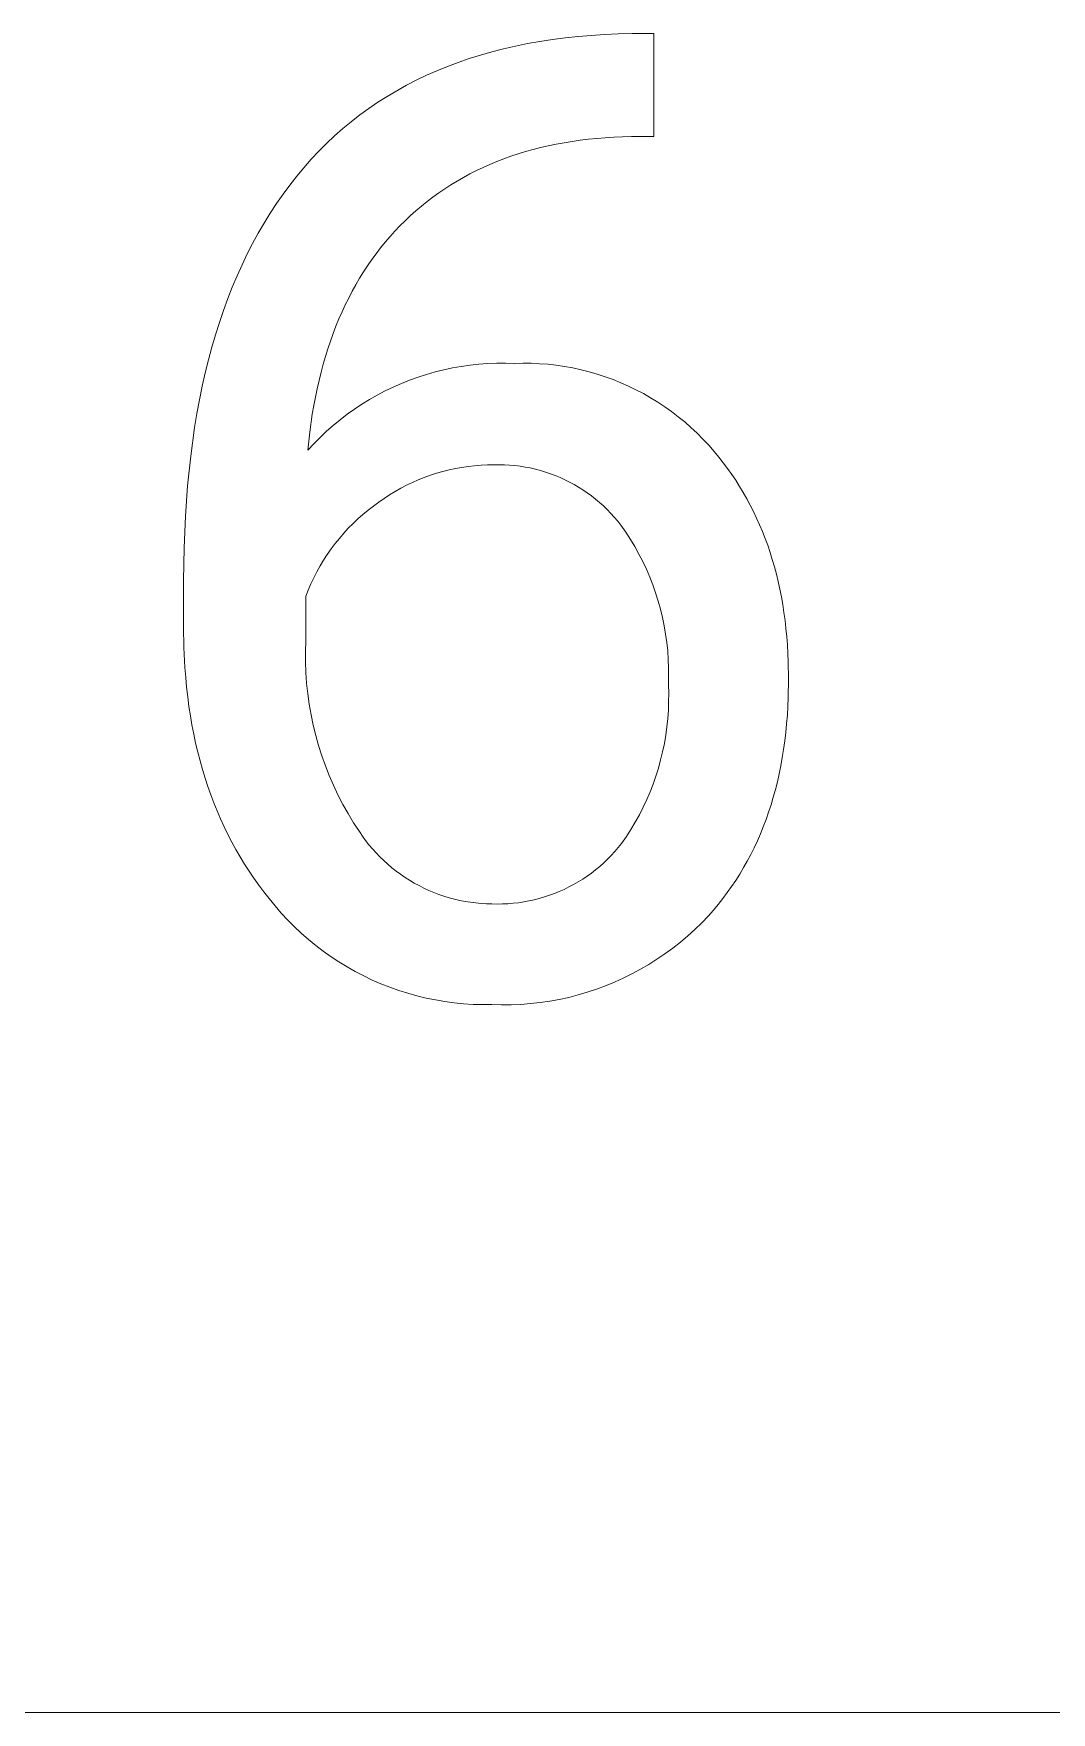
# Model space of a CAD drawing. Header units: millimetres. Extents: x -1519 to 3497, y -297 to 3208.
# Drawn here: x 2611.8 to 2662.3, y -16.4 to 67 of the extents above; entities that cross this region are included whole.
import ezdxf

# ---------------------------------------------------------------- set-up
doc = ezdxf.new("R2010")
doc.units = ezdxf.units.MM
doc.header["$MEASUREMENT"] = 0
doc.layers.add('Domyślny', color=7, linetype='Continuous', true_color=0x000000)

msp = doc.modelspace()

# ---------------------------------------------------------------- linework, layer by layer
at = {"layer": 'Domyślny', "color": 18, "lineweight": 15, "true_color": 0x000000}
for p, q in [((2636.881, 66.568), (2637.502, 66.664)), ((2637.502, 66.664), (2638.134, 66.746)), ((2638.134, 66.746), (2638.777, 66.815)), ((2638.777, 66.815), (2639.43, 66.87)), ((2639.43, 66.87), (2640.094, 66.913)), ((2640.094, 66.913), (2640.769, 66.942)), ((2640.769, 66.942), (2641.454, 66.958)), ((2641.454, 66.958), (2642.54, 66.958)), ((2642.54, 66.958), (2642.54, 61.847)), ((2633.378, 65.718), (2633.935, 65.893)), ((2633.935, 65.893), (2634.503, 66.055)), ((2634.503, 66.055), (2635.081, 66.203)), ((2635.081, 66.203), (2635.671, 66.338)), ((2635.671, 66.338), (2636.27, 66.46)), ((2636.27, 66.46), (2636.881, 66.568)), ((2631.255, 64.887), (2631.77, 65.114)), ((2631.77, 65.114), (2632.295, 65.329)), ((2632.295, 65.329), (2632.831, 65.53)), ((2632.831, 65.53), (2633.378, 65.718)), ((2629.776, 64.123), (2630.258, 64.391)), ((2630.258, 64.391), (2630.751, 64.645)), ((2630.751, 64.645), (2631.255, 64.887)), ((2628.392, 63.241), (2628.842, 63.548)), ((2628.842, 63.548), (2629.304, 63.843)), ((2629.304, 63.843), (2629.776, 64.123)), ((2627.104, 62.239), (2627.523, 62.586)), ((2627.523, 62.586), (2627.952, 62.92)), ((2627.952, 62.92), (2628.392, 63.241)), ((2626.299, 61.504), (2626.696, 61.878)), ((2626.696, 61.878), (2627.104, 62.239)), ((2638.881, 61.662), (2638.477, 61.605)), ((2639.29, 61.712), (2638.881, 61.662)), ((2639.705, 61.754), (2639.29, 61.712)), ((2640.125, 61.789), (2639.705, 61.754)), ((2640.552, 61.816), (2640.125, 61.789)), ((2640.983, 61.835), (2640.552, 61.816)), ((2641.42, 61.847), (2640.983, 61.835)), ((2642.54, 61.847), (2641.42, 61.847)), ((2625.537, 60.717), (2625.912, 61.117)), ((2625.912, 61.117), (2626.299, 61.504)), ((2635.447, 60.869), (2635.094, 60.742)), ((2635.807, 60.987), (2635.447, 60.869)), ((2636.171, 61.099), (2635.807, 60.987)), ((2636.542, 61.202), (2636.171, 61.099)), ((2636.918, 61.298), (2636.542, 61.202)), ((2637.299, 61.386), (2636.918, 61.298)), ((2637.686, 61.467), (2637.299, 61.386)), ((2638.079, 61.539), (2637.686, 61.467)), ((2638.477, 61.605), (2638.079, 61.539)), ((2624.817, 59.876), (2625.171, 60.303)), ((2625.171, 60.303), (2625.537, 60.717)), ((2633.41, 59.994), (2633.09, 59.821)), ((2633.735, 60.159), (2633.41, 59.994)), ((2634.067, 60.316), (2633.735, 60.159)), ((2634.403, 60.466), (2634.067, 60.316)), ((2634.746, 60.608), (2634.403, 60.466)), ((2635.094, 60.742), (2634.746, 60.608)), ((2624.137, 58.984), (2624.472, 59.436)), ((2624.472, 59.436), (2624.817, 59.876)), ((2632.163, 59.257), (2631.865, 59.054)), ((2632.466, 59.453), (2632.163, 59.257)), ((2632.775, 59.641), (2632.466, 59.453)), ((2633.09, 59.821), (2632.775, 59.641)), ((2623.501, 58.044), (2623.814, 58.52)), ((2623.814, 58.52), (2624.137, 58.984)), ((2631.005, 58.397), (2630.73, 58.163)), ((2631.286, 58.624), (2631.005, 58.397)), ((2631.573, 58.843), (2631.286, 58.624)), ((2631.865, 59.054), (2631.573, 58.843)), ((2622.909, 57.056), (2623.2, 57.556)), ((2623.2, 57.556), (2623.501, 58.044)), ((2630.195, 57.671), (2629.939, 57.414)), ((2630.46, 57.921), (2630.195, 57.671)), ((2630.73, 58.163), (2630.46, 57.921)), ((2622.63, 56.544), (2622.909, 57.056)), ((2629.446, 56.881), (2629.21, 56.605)), ((2629.689, 57.151), (2629.446, 56.881)), ((2629.939, 57.414), (2629.689, 57.151)), ((2622.104, 55.484), (2622.361, 56.02)), ((2622.361, 56.02), (2622.63, 56.544)), ((2628.759, 56.034), (2628.543, 55.739)), ((2628.981, 56.323), (2628.759, 56.034)), ((2629.21, 56.605), (2628.981, 56.323)), ((2621.857, 54.935), (2622.104, 55.484)), ((2628.133, 55.129), (2627.938, 54.815)), ((2628.335, 55.437), (2628.133, 55.129)), ((2628.543, 55.739), (2628.335, 55.437)), ((2621.397, 53.803), (2621.621, 54.375)), ((2621.621, 54.375), (2621.857, 54.935)), ((2627.568, 54.167), (2627.394, 53.834)), ((2627.75, 54.495), (2627.568, 54.167)), ((2627.938, 54.815), (2627.75, 54.495)), ((2621.183, 53.218), (2621.397, 53.803)), ((2627.226, 53.494), (2627.065, 53.148)), ((2627.394, 53.834), (2627.226, 53.494)), ((2620.788, 52.013), (2620.98, 52.622)), ((2620.98, 52.622), (2621.183, 53.218)), ((2626.911, 52.795), (2626.764, 52.436)), ((2627.065, 53.148), (2626.911, 52.795)), ((2620.607, 51.392), (2620.788, 52.013)), ((2626.489, 51.699), (2626.363, 51.32)), ((2626.623, 52.071), (2626.489, 51.699)), ((2626.764, 52.436), (2626.623, 52.071)), ((2620.438, 50.759), (2620.607, 51.392)), ((2626.242, 50.936), (2626.129, 50.545)), ((2626.363, 51.32), (2626.242, 50.936)), ((2620.131, 49.457), (2620.279, 50.114)), ((2620.279, 50.114), (2620.438, 50.759)), ((2626.022, 50.147), (2625.923, 49.743)), ((2626.129, 50.545), (2626.022, 50.147)), ((2630.836, 49.907), (2631.257, 50.043)), ((2631.257, 50.043), (2631.682, 50.164)), ((2631.682, 50.164), (2632.111, 50.271)), ((2632.111, 50.271), (2632.544, 50.363)), ((2632.544, 50.363), (2632.979, 50.44)), ((2632.979, 50.44), (2633.417, 50.503)), ((2633.417, 50.503), (2633.857, 50.55)), ((2633.857, 50.55), (2634.298, 50.582)), ((2634.298, 50.582), (2634.74, 50.599)), ((2634.74, 50.599), (2635.182, 50.601)), ((2635.182, 50.601), (2635.624, 50.588)), ((2635.624, 50.588), (2636.039, 50.598)), ((2636.039, 50.598), (2636.455, 50.593)), ((2636.455, 50.593), (2636.87, 50.575)), ((2636.87, 50.575), (2637.284, 50.543)), ((2637.284, 50.543), (2637.696, 50.496)), ((2637.696, 50.496), (2638.107, 50.436)), ((2638.107, 50.436), (2638.516, 50.362)), ((2638.516, 50.362), (2638.922, 50.274)), ((2638.922, 50.274), (2639.324, 50.172)), ((2639.324, 50.172), (2639.723, 50.057)), ((2639.723, 50.057), (2640.118, 49.928)), ((2619.994, 48.788), (2620.131, 49.457)), ((2625.83, 49.332), (2625.743, 48.915)), ((2625.923, 49.743), (2625.83, 49.332)), ((2628.814, 49.016), (2629.206, 49.222)), ((2629.206, 49.222), (2629.604, 49.414)), ((2629.604, 49.414), (2630.009, 49.592)), ((2630.009, 49.592), (2630.42, 49.757)), ((2630.42, 49.757), (2630.836, 49.907)), ((2640.118, 49.928), (2640.509, 49.787)), ((2640.509, 49.787), (2640.894, 49.632)), ((2640.894, 49.632), (2641.274, 49.464)), ((2641.274, 49.464), (2641.648, 49.283)), ((2641.648, 49.283), (2642.016, 49.09)), ((2619.868, 48.107), (2619.994, 48.788)), ((2625.664, 48.492), (2625.591, 48.062)), ((2625.743, 48.915), (2625.664, 48.492)), ((2627.685, 48.321), (2628.053, 48.566)), ((2628.053, 48.566), (2628.43, 48.798)), ((2628.43, 48.798), (2628.814, 49.016)), ((2642.016, 49.09), (2642.377, 48.885)), ((2642.377, 48.885), (2642.73, 48.667)), ((2642.73, 48.667), (2643.077, 48.438)), ((2643.077, 48.438), (2643.415, 48.197)), ((2619.752, 47.414), (2619.868, 48.107)), ((2625.591, 48.062), (2625.466, 47.183)), ((2626.301, 47.222), (2626.632, 47.514)), ((2626.632, 47.514), (2626.974, 47.795)), ((2626.974, 47.795), (2627.325, 48.064)), ((2627.325, 48.064), (2627.685, 48.321)), ((2643.415, 48.197), (2643.745, 47.945)), ((2643.745, 47.945), (2644.066, 47.682)), ((2644.066, 47.682), (2644.378, 47.408)), ((2619.555, 45.991), (2619.752, 47.414)), ((2625.466, 47.183), (2625.368, 46.279)), ((2625.668, 46.604), (2625.979, 46.918)), ((2625.979, 46.918), (2626.301, 47.222)), ((2644.378, 47.408), (2644.681, 47.124)), ((2644.681, 47.124), (2644.974, 46.829)), ((2644.974, 46.829), (2645.257, 46.525)), ((2619.402, 44.519), (2619.555, 45.991)), ((2625.368, 46.279), (2625.668, 46.604)), ((2645.257, 46.525), (2645.53, 46.212)), ((2645.53, 46.212), (2645.758, 45.937)), ((2645.758, 45.937), (2645.978, 45.657)), ((2631.45, 45.035), (2631.147, 44.926)), ((2631.755, 45.134), (2631.45, 45.035)), ((2632.064, 45.223), (2631.755, 45.134)), ((2632.376, 45.302), (2632.064, 45.223)), ((2632.69, 45.37), (2632.376, 45.302)), ((2633.006, 45.428), (2632.69, 45.37)), ((2633.323, 45.476), (2633.006, 45.428)), ((2633.643, 45.513), (2633.323, 45.476)), ((2633.963, 45.539), (2633.643, 45.513)), ((2634.284, 45.555), (2633.963, 45.539)), ((2634.605, 45.56), (2634.284, 45.555)), ((2634.864, 45.563), (2634.605, 45.56)), ((2635.123, 45.558), (2634.864, 45.563)), ((2635.381, 45.543), (2635.123, 45.558)), ((2635.639, 45.52), (2635.381, 45.543)), ((2635.896, 45.488), (2635.639, 45.52)), ((2636.151, 45.447), (2635.896, 45.488)), ((2636.405, 45.398), (2636.151, 45.447)), ((2636.658, 45.34), (2636.405, 45.398)), ((2636.908, 45.274), (2636.658, 45.34)), ((2637.156, 45.199), (2636.908, 45.274)), ((2637.401, 45.116), (2637.156, 45.199)), ((2637.643, 45.025), (2637.401, 45.116)), ((2637.882, 44.925), (2637.643, 45.025)), ((2645.978, 45.657), (2646.192, 45.372)), ((2646.192, 45.372), (2646.398, 45.082)), ((2646.398, 45.082), (2646.597, 44.787)), ((2619.292, 43), (2619.402, 44.519)), ((2629.699, 44.233), (2629.425, 44.066)), ((2629.98, 44.391), (2629.699, 44.233)), ((2630.265, 44.539), (2629.98, 44.391)), ((2630.555, 44.678), (2630.265, 44.539)), ((2630.849, 44.807), (2630.555, 44.678)), ((2631.147, 44.926), (2630.849, 44.807)), ((2638.117, 44.818), (2637.882, 44.925)), ((2638.349, 44.702), (2638.117, 44.818)), ((2638.576, 44.579), (2638.349, 44.702)), ((2638.8, 44.448), (2638.576, 44.579)), ((2639.018, 44.31), (2638.8, 44.448)), ((2639.232, 44.164), (2639.018, 44.31)), ((2639.441, 44.011), (2639.232, 44.164)), ((2646.597, 44.787), (2646.788, 44.487)), ((2646.788, 44.487), (2646.972, 44.182)), ((2646.972, 44.182), (2647.149, 43.872)), ((2628.622, 43.511), (2628.358, 43.307)), ((2628.893, 43.706), (2628.622, 43.511)), ((2629.156, 43.891), (2628.893, 43.706)), ((2629.425, 44.066), (2629.156, 43.891)), ((2639.645, 43.852), (2639.441, 44.011)), ((2639.843, 43.685), (2639.645, 43.852)), ((2640.035, 43.512), (2639.843, 43.685)), ((2640.221, 43.332), (2640.035, 43.512)), ((2640.401, 43.146), (2640.221, 43.332)), ((2647.149, 43.872), (2647.319, 43.557)), ((2647.319, 43.557), (2647.481, 43.237)), ((2619.226, 41.431), (2619.292, 43)), ((2627.609, 42.642), (2627.375, 42.404)), ((2627.851, 42.872), (2627.609, 42.642)), ((2628.101, 43.094), (2627.851, 42.872)), ((2628.358, 43.307), (2628.101, 43.094)), ((2640.575, 42.954), (2640.401, 43.146)), ((2640.742, 42.757), (2640.575, 42.954)), ((2640.903, 42.554), (2640.742, 42.757)), ((2641.143, 42.208), (2640.903, 42.554)), ((2647.481, 43.237), (2647.636, 42.912)), ((2647.636, 42.912), (2647.784, 42.582)), ((2647.784, 42.582), (2647.925, 42.247)), ((2626.931, 41.906), (2626.722, 41.645)), ((2627.149, 42.159), (2626.931, 41.906)), ((2627.375, 42.404), (2627.149, 42.159)), ((2641.372, 41.855), (2641.143, 42.208)), ((2641.588, 41.494), (2641.372, 41.855)), ((2647.925, 42.247), (2648.058, 41.907)), ((2648.058, 41.907), (2648.184, 41.561)), ((2619.204, 39.814), (2619.226, 41.431)), ((2626.331, 41.104), (2626.15, 40.824)), ((2626.522, 41.378), (2626.331, 41.104)), ((2626.722, 41.645), (2626.522, 41.378)), ((2641.793, 41.126), (2641.588, 41.494)), ((2641.985, 40.752), (2641.793, 41.126)), ((2648.184, 41.561), (2648.302, 41.211)), ((2648.302, 41.211), (2648.414, 40.856)), ((2648.414, 40.856), (2648.518, 40.496)), ((2625.816, 40.246), (2625.663, 39.949)), ((2625.978, 40.538), (2625.816, 40.246)), ((2626.15, 40.824), (2625.978, 40.538)), ((2642.164, 40.371), (2641.985, 40.752)), ((2642.331, 39.984), (2642.164, 40.371)), ((2648.518, 40.496), (2648.615, 40.13)), ((2648.615, 40.13), (2648.705, 39.76)), ((2619.204, 37.509), (2619.204, 39.814)), ((2625.389, 39.34), (2625.268, 39.029)), ((2625.521, 39.647), (2625.389, 39.34)), ((2625.663, 39.949), (2625.521, 39.647)), ((2642.484, 39.593), (2642.331, 39.984)), ((2642.624, 39.196), (2642.484, 39.593)), ((2642.751, 38.794), (2642.624, 39.196)), ((2648.705, 39.76), (2648.788, 39.384)), ((2648.788, 39.384), (2648.863, 39.004)), ((2625.268, 39.029), (2625.268, 36.824)), ((2642.864, 38.389), (2642.751, 38.794)), ((2642.964, 37.98), (2642.864, 38.389)), ((2648.863, 39.004), (2648.931, 38.618)), ((2648.931, 38.618), (2648.992, 38.228)), ((2619.221, 36.488), (2619.204, 37.509)), ((2643.049, 37.568), (2642.964, 37.98)), ((2643.121, 37.153), (2643.049, 37.568)), ((2648.992, 38.228), (2649.046, 37.832)), ((2649.046, 37.832), (2649.092, 37.431)), ((2625.268, 36.824), (2625.251, 36.298)), ((2643.179, 36.737), (2643.121, 37.153)), ((2643.223, 36.318), (2643.179, 36.737)), ((2649.092, 37.431), (2649.132, 37.025)), ((2649.132, 37.025), (2649.164, 36.614)), ((2619.271, 35.49), (2619.221, 36.488)), ((2625.251, 36.298), (2625.253, 35.771)), ((2643.253, 35.898), (2643.223, 36.318)), ((2643.269, 35.478), (2643.253, 35.898)), ((2649.164, 36.614), (2649.189, 36.198)), ((2649.189, 36.198), (2649.207, 35.777)), ((2619.308, 35.001), (2619.271, 35.49)), ((2619.354, 34.517), (2619.308, 35.001)), ((2625.253, 35.771), (2625.272, 35.245)), ((2625.272, 35.245), (2625.309, 34.719)), ((2643.258, 34.636), (2643.27, 35.057)), ((2643.27, 35.057), (2643.269, 35.478)), ((2649.207, 35.777), (2649.221, 34.92)), ((2619.408, 34.04), (2619.354, 34.517)), ((2625.309, 34.719), (2625.364, 34.195)), ((2625.364, 34.195), (2625.436, 33.674)), ((2643.271, 34.218), (2643.258, 34.636)), ((2643.27, 33.8), (2643.271, 34.218)), ((2649.221, 34.92), (2649.206, 34.014)), ((2619.47, 33.568), (2619.408, 34.04)), ((2619.541, 33.103), (2619.47, 33.568)), ((2625.436, 33.674), (2625.526, 33.155)), ((2643.226, 32.966), (2643.255, 33.383)), ((2643.255, 33.383), (2643.27, 33.8)), ((2649.186, 33.569), (2649.159, 33.131)), ((2649.206, 34.014), (2649.186, 33.569)), ((2619.62, 32.643), (2619.541, 33.103)), ((2619.707, 32.19), (2619.62, 32.643)), ((2625.526, 33.155), (2625.634, 32.639)), ((2625.634, 32.639), (2625.759, 32.128)), ((2643.126, 32.136), (2643.183, 32.55)), ((2643.183, 32.55), (2643.226, 32.966)), ((2649.124, 32.698), (2649.082, 32.271)), ((2649.159, 33.131), (2649.124, 32.698)), ((2619.802, 31.742), (2619.707, 32.19)), ((2619.906, 31.3), (2619.802, 31.742)), ((2625.759, 32.128), (2625.901, 31.62)), ((2642.971, 31.315), (2643.056, 31.724)), ((2643.056, 31.724), (2643.126, 32.136)), ((2649.032, 31.849), (2648.973, 31.434)), ((2649.082, 32.271), (2649.032, 31.849)), ((2620.018, 30.865), (2619.906, 31.3)), ((2620.139, 30.435), (2620.018, 30.865)), ((2625.901, 31.62), (2626.06, 31.118)), ((2626.06, 31.118), (2626.237, 30.622)), ((2642.762, 30.506), (2642.873, 30.909)), ((2642.873, 30.909), (2642.971, 31.315)), ((2648.908, 31.024), (2648.834, 30.62)), ((2648.973, 31.434), (2648.908, 31.024)), ((2620.267, 30.011), (2620.139, 30.435)), ((2620.404, 29.593), (2620.267, 30.011)), ((2626.237, 30.622), (2626.429, 30.132)), ((2626.429, 30.132), (2626.639, 29.649)), ((2642.498, 29.713), (2642.637, 30.107)), ((2642.637, 30.107), (2642.762, 30.506)), ((2648.753, 30.222), (2648.664, 29.829)), ((2648.834, 30.62), (2648.753, 30.222)), ((2620.549, 29.181), (2620.404, 29.593)), ((2620.702, 28.775), (2620.549, 29.181)), ((2626.639, 29.649), (2626.864, 29.173)), ((2626.864, 29.173), (2627.106, 28.705)), ((2642.183, 28.939), (2642.347, 29.323)), ((2642.347, 29.323), (2642.498, 29.713)), ((2648.567, 29.442), (2648.462, 29.061)), ((2648.664, 29.829), (2648.567, 29.442)), ((2620.864, 28.375), (2620.702, 28.775)), ((2621.034, 27.981), (2620.864, 28.375)), ((2627.106, 28.705), (2627.363, 28.245)), ((2641.816, 28.188), (2642.006, 28.561)), ((2642.006, 28.561), (2642.183, 28.939)), ((2648.35, 28.685), (2648.229, 28.316)), ((2648.462, 29.061), (2648.35, 28.685)), ((2621.212, 27.592), (2621.034, 27.981)), ((2621.399, 27.21), (2621.212, 27.592)), ((2627.363, 28.245), (2627.636, 27.794)), ((2627.636, 27.794), (2627.924, 27.353)), ((2641.4, 27.464), (2641.614, 27.823)), ((2641.614, 27.823), (2641.816, 28.188)), ((2647.966, 27.594), (2647.822, 27.241)), ((2648.101, 27.952), (2647.966, 27.594)), ((2648.229, 28.316), (2648.101, 27.952)), ((2621.593, 26.833), (2621.399, 27.21)), ((2621.796, 26.462), (2621.593, 26.833)), ((2627.924, 27.353), (2628.075, 27.131)), ((2628.075, 27.131), (2628.234, 26.913)), ((2628.234, 26.913), (2628.4, 26.702)), ((2628.4, 26.702), (2628.574, 26.496)), ((2640.771, 26.563), (2640.936, 26.769)), ((2640.936, 26.769), (2641.174, 27.112)), ((2641.174, 27.112), (2641.4, 27.464)), ((2647.671, 26.894), (2647.512, 26.553)), ((2647.822, 27.241), (2647.671, 26.894)), ((2622.007, 26.097), (2621.796, 26.462)), ((2622.227, 25.738), (2622.007, 26.097)), ((2628.574, 26.496), (2628.754, 26.296)), ((2628.754, 26.296), (2628.941, 26.102)), ((2628.941, 26.102), (2629.134, 25.914)), ((2629.134, 25.914), (2629.333, 25.734)), ((2640.046, 25.801), (2640.237, 25.982)), ((2640.237, 25.982), (2640.422, 26.17)), ((2640.422, 26.17), (2640.6, 26.363)), ((2640.6, 26.363), (2640.771, 26.563)), ((2647.17, 25.888), (2646.987, 25.564)), ((2647.345, 26.218), (2647.17, 25.888)), ((2647.512, 26.553), (2647.345, 26.218)), ((2622.454, 25.385), (2622.227, 25.738)), ((2622.69, 25.037), (2622.454, 25.385)), ((2622.934, 24.695), (2622.69, 25.037)), ((2629.333, 25.734), (2629.539, 25.56)), ((2629.539, 25.56), (2629.75, 25.393)), ((2629.75, 25.393), (2629.967, 25.233)), ((2629.967, 25.233), (2630.189, 25.081)), ((2630.189, 25.081), (2630.416, 24.936)), ((2638.782, 24.858), (2639.005, 24.997)), ((2639.005, 24.997), (2639.224, 25.143)), ((2639.224, 25.143), (2639.438, 25.297)), ((2639.438, 25.297), (2639.646, 25.458)), ((2639.646, 25.458), (2639.849, 25.626)), ((2639.849, 25.626), (2640.046, 25.801)), ((2646.797, 25.246), (2646.599, 24.933)), ((2646.987, 25.564), (2646.797, 25.246)), ((2623.187, 24.359), (2622.934, 24.695)), ((2623.447, 24.029), (2623.187, 24.359)), ((2630.416, 24.936), (2630.647, 24.8)), ((2630.647, 24.8), (2630.884, 24.671)), ((2630.884, 24.671), (2631.124, 24.55)), ((2631.124, 24.55), (2631.369, 24.437)), ((2631.369, 24.437), (2631.617, 24.333)), ((2631.617, 24.333), (2631.868, 24.237)), ((2631.868, 24.237), (2632.123, 24.149)), ((2637.103, 24.107), (2637.353, 24.19)), ((2637.353, 24.19), (2637.6, 24.281)), ((2637.6, 24.281), (2637.844, 24.38)), ((2637.844, 24.38), (2638.084, 24.487)), ((2638.084, 24.487), (2638.321, 24.603)), ((2638.321, 24.603), (2638.553, 24.726)), ((2638.553, 24.726), (2638.782, 24.858)), ((2646.179, 24.325), (2645.957, 24.03)), ((2646.393, 24.626), (2646.179, 24.325)), ((2646.599, 24.933), (2646.393, 24.626)), ((2623.742, 23.663), (2623.447, 24.029)), ((2624.049, 23.307), (2623.742, 23.663)), ((2632.123, 24.149), (2632.38, 24.071)), ((2632.38, 24.071), (2632.64, 24.001)), ((2632.64, 24.001), (2632.903, 23.94)), ((2632.903, 23.94), (2633.167, 23.888)), ((2633.167, 23.888), (2633.432, 23.844)), ((2633.432, 23.844), (2633.699, 23.81)), ((2633.699, 23.81), (2633.967, 23.785)), ((2633.967, 23.785), (2634.236, 23.769)), ((2634.236, 23.769), (2634.505, 23.762)), ((2634.505, 23.762), (2634.768, 23.756)), ((2634.768, 23.756), (2635.032, 23.76)), ((2635.032, 23.76), (2635.295, 23.773)), ((2635.295, 23.773), (2635.557, 23.794)), ((2635.557, 23.794), (2635.819, 23.824)), ((2635.819, 23.824), (2636.079, 23.863)), ((2636.079, 23.863), (2636.338, 23.911)), ((2636.338, 23.911), (2636.595, 23.968)), ((2636.595, 23.968), (2636.85, 24.033)), ((2636.85, 24.033), (2637.103, 24.107)), ((2645.491, 23.456), (2645.246, 23.177)), ((2645.728, 23.74), (2645.491, 23.456)), ((2645.957, 24.03), (2645.728, 23.74)), ((2624.369, 22.961), (2624.049, 23.307)), ((2624.7, 22.627), (2624.369, 22.961)), ((2625.043, 22.305), (2624.7, 22.627)), ((2644.57, 22.497), (2644.215, 22.175)), ((2644.914, 22.831), (2644.57, 22.497)), ((2645.246, 23.177), (2644.914, 22.831)), ((2625.396, 21.995), (2625.043, 22.305)), ((2625.76, 21.697), (2625.396, 21.995)), ((2626.134, 21.412), (2625.76, 21.697)), ((2643.85, 21.865), (2643.473, 21.568)), ((2644.215, 22.175), (2643.85, 21.865)), ((2626.518, 21.139), (2626.134, 21.412)), ((2626.911, 20.881), (2626.518, 21.139)), ((2627.313, 20.636), (2626.911, 20.881)), ((2642.69, 21.015), (2642.285, 20.759)), ((2643.087, 21.285), (2642.69, 21.015)), ((2643.473, 21.568), (2643.087, 21.285)), ((2627.722, 20.405), (2627.313, 20.636)), ((2628.14, 20.188), (2627.722, 20.405)), ((2628.565, 19.986), (2628.14, 20.188)), ((2641.02, 20.078), (2640.583, 19.88)), ((2641.449, 20.29), (2641.02, 20.078)), ((2641.871, 20.517), (2641.449, 20.29)), ((2642.285, 20.759), (2641.871, 20.517)), ((2628.996, 19.799), (2628.565, 19.986)), ((2629.434, 19.626), (2628.996, 19.799)), ((2629.877, 19.469), (2629.434, 19.626)), ((2630.326, 19.328), (2629.877, 19.469)), ((2630.779, 19.202), (2630.326, 19.328)), ((2631.236, 19.091), (2630.779, 19.202)), ((2638.775, 19.246), (2638.311, 19.127)), ((2639.235, 19.381), (2638.775, 19.246)), ((2639.69, 19.532), (2639.235, 19.381)), ((2640.139, 19.698), (2639.69, 19.532)), ((2640.583, 19.88), (2640.139, 19.698)), ((2631.697, 18.997), (2631.236, 19.091)), ((2632.161, 18.918), (2631.697, 18.997)), ((2632.627, 18.856), (2632.161, 18.918)), ((2633.095, 18.809), (2632.627, 18.856)), ((2633.564, 18.779), (2633.095, 18.809)), ((2634.035, 18.765), (2633.564, 18.779)), ((2634.505, 18.767), (2634.035, 18.765)), ((2634.984, 18.754), (2634.505, 18.767)), ((2635.464, 18.758), (2634.984, 18.754)), ((2635.942, 18.778), (2635.464, 18.758)), ((2636.42, 18.815), (2635.942, 18.778)), ((2636.897, 18.868), (2636.42, 18.815)), ((2637.371, 18.938), (2636.897, 18.868)), ((2637.842, 19.025), (2637.371, 18.938)), ((2638.311, 19.127), (2637.842, 19.025)), ((1601.477, -16.362), (3497.131, -16.362))]:
    msp.add_line(p, q, dxfattribs=at)

doc.saveas('drawing.dxf')
